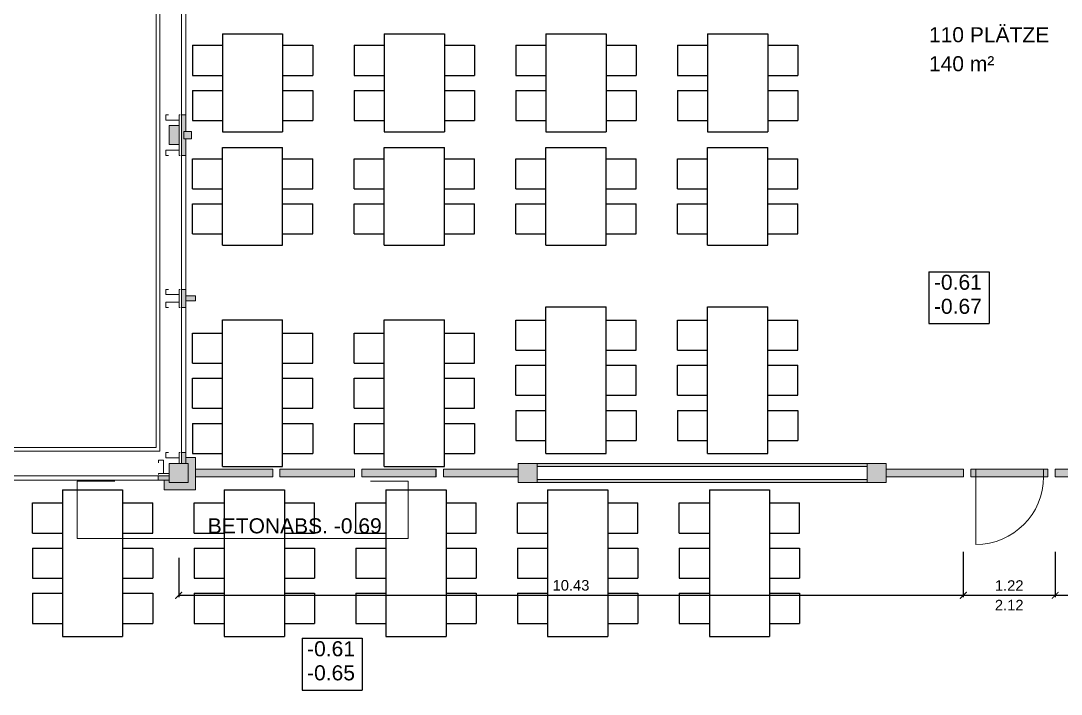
# Model space of a CAD drawing. Header units: metres. Extents: x 5.3 to 99.3, y 16.8 to 86.8.
# Drawn here: x 26.72 to 40.55, y 58.64 to 67.59 of the extents above; entities that cross this region are included whole.
import ezdxf

# ---------------------------------------------------------------- set-up
doc = ezdxf.new("R2010")
doc.units = ezdxf.units.M
for name, color, linetype in [('BEMASSUNG', 7, 'Continuous'), ('GRUNDRISS', 1, 'Continuous'), ('MÖBEL', 7, 'Continuous'), ('SCHRAFFUR', 7, 'Continuous'), ('TEXT', 7, 'Continuous')]:
    doc.layers.add(name, color=color, linetype=linetype)
doc.layers.get('0').off()
doc.styles.add('0.20', font='arial.ttf', dxfattribs={"height": 0.2})
doc.styles.get("Standard").update_dxf_attribs({"font": 'arial.ttf'})
doc.dimstyles.new('m', dxfattribs={"dimscale": 0.1, "dimtxt": 1.4, "dimasz": 0.9, "dimexe": 0.2275, "dimexo": 10, "dimgap": 0.6, "dimtad": 1, "dimzin": 4, "dimdsep": 46, "dimlunit": 6, "dimtxsty": 'Standard', "dimblk": 'ARCHTICK', "dimcen": 0.09, "dimadec": 0, "dimazin": 0, "dimtfac": 1, "dimtofl": 0, "dimtmove": 0, "dimatfit": 2, "dimfxl": 10, "dimfxlon": 1, "dimtolj": 1, "dimtzin": 0, "dimarcsym": 0})
doc.dimstyles.new('Türen_m', dxfattribs={"dimscale": 0.1, "dimtxt": 1.4, "dimasz": 0.9, "dimexe": 0.2275, "dimexo": 10, "dimgap": 0.6, "dimtad": 1, "dimzin": 12, "dimdsep": 46, "dimlunit": 6, "dimtxsty": 'Standard', "dimblk": 'ARCHTICK', "dimcen": 0.09, "dimazin": 1, "dimtfac": 1, "dimtofl": 0, "dimtmove": 0, "dimatfit": 2, "dimfxl": 1, "dimtolj": 1, "dimtzin": 0, "dimarcsym": 0})

# ---------------------------------------------------------------- blocks, each defined once
blk = doc.blocks.new('_ArchTick')
at = {"color": 0, "linetype": 'ByBlock', "const_width": 0.15}
blk.add_lwpolyline([(-0.5, -0.5), (0.5, 0.5)], dxfattribs=at)
blk = doc.blocks.new('*D3')
at = {"layer": 'BEMASSUNG', "color": 0, "lineweight": -2, "transparency": 16777216}
for p, q in [((14.896, 74.303), (14.896, 75.326)), ((14.896, 75.303), (83.456, 75.303)), ((83.456, 74.303), (83.456, 75.326))]:
    blk.add_line(p, q, dxfattribs=at)
at = {"layer": 'Defpoints', "color": 0, "lineweight": 18, "transparency": 16777216}
for p in [(83.456, 75.303), (14.896, 61.71), (83.456, 61.71)]:
    blk.add_point(p, dxfattribs=at)
at = {"layer": 'BEMASSUNG', "color": 0, "lineweight": -2, "transparency": 16777216, "xscale": 0.09000000000000001, "yscale": 0.09000000000000001, "zscale": 0.09000000000000001, "rotation": 180}
blk.add_blockref('_ArchTick', (14.896, 75.303), dxfattribs=at)
at = {"layer": 'BEMASSUNG', "color": 0, "lineweight": -2, "transparency": 16777216, "xscale": 0.09000000000000001, "yscale": 0.09000000000000001, "zscale": 0.09000000000000001}
blk.add_blockref('_ArchTick', (83.456, 75.303), dxfattribs=at)
at = {"layer": 'BEMASSUNG', "color": 0, "lineweight": 18, "transparency": 16777216, "insert": (49.176, 75.434), "char_height": 0.14, "attachment_point": 5}
blk.add_mtext('\\A1;68.56', dxfattribs=at)
blk = doc.blocks.new('*D8')
at = {"layer": 'BEMASSUNG', "color": 0, "lineweight": -2, "transparency": 16777216}
for p, q in [((26.496, 72.703), (26.496, 73.726)), ((28.816, 72.703), (28.816, 73.726)), ((26.496, 73.703), (28.816, 73.703))]:
    blk.add_line(p, q, dxfattribs=at)
at = {"layer": 'Defpoints', "color": 0, "lineweight": 18, "transparency": 16777216}
for p in [(28.816, 73.703), (26.496, 61.486), (28.816, 61.456)]:
    blk.add_point(p, dxfattribs=at)
at = {"layer": 'BEMASSUNG', "color": 0, "lineweight": -2, "transparency": 16777216, "xscale": 0.09000000000000001, "yscale": 0.09000000000000001, "zscale": 0.09000000000000001, "rotation": 180}
blk.add_blockref('_ArchTick', (26.496, 73.703), dxfattribs=at)
at = {"layer": 'BEMASSUNG', "color": 0, "lineweight": -2, "transparency": 16777216, "xscale": 0.09000000000000001, "yscale": 0.09000000000000001, "zscale": 0.09000000000000001}
blk.add_blockref('_ArchTick', (28.816, 73.703), dxfattribs=at)
at = {"layer": 'BEMASSUNG', "color": 0, "lineweight": 18, "transparency": 16777216, "insert": (27.656, 73.834), "char_height": 0.14, "attachment_point": 5}
blk.add_mtext('\\A1;2.32', dxfattribs=at)
blk = doc.blocks.new('*D9')
at = {"layer": 'BEMASSUNG', "color": 0, "lineweight": -2, "transparency": 16777216}
for p, q in [((28.816, 72.703), (28.816, 73.726)), ((31.136, 72.703), (31.136, 73.726)), ((28.816, 73.703), (31.136, 73.703))]:
    blk.add_line(p, q, dxfattribs=at)
at = {"layer": 'Defpoints', "color": 0, "lineweight": 18, "transparency": 16777216}
for p in [(31.136, 73.703), (31.136, 70.467), (28.816, 61.456)]:
    blk.add_point(p, dxfattribs=at)
at = {"layer": 'BEMASSUNG', "color": 0, "lineweight": -2, "transparency": 16777216, "xscale": 0.09000000000000001, "yscale": 0.09000000000000001, "zscale": 0.09000000000000001, "rotation": 180}
blk.add_blockref('_ArchTick', (28.816, 73.703), dxfattribs=at)
at = {"layer": 'BEMASSUNG', "color": 0, "lineweight": -2, "transparency": 16777216, "xscale": 0.09000000000000001, "yscale": 0.09000000000000001, "zscale": 0.09000000000000001}
blk.add_blockref('_ArchTick', (31.136, 73.703), dxfattribs=at)
at = {"layer": 'BEMASSUNG', "color": 0, "lineweight": 18, "transparency": 16777216, "insert": (29.976, 73.834), "char_height": 0.14, "attachment_point": 5}
blk.add_mtext('\\A1;2.32', dxfattribs=at)
blk = doc.blocks.new('*D46')
at = {"layer": 'BEMASSUNG', "color": 0, "lineweight": -2, "transparency": 16777216}
for p, q in [((11.956, 63.903), (10.933, 63.903)), ((10.956, 61.583), (10.956, 63.903)), ((11.956, 61.583), (10.933, 61.583))]:
    blk.add_line(p, q, dxfattribs=at)
at = {"layer": 'Defpoints', "color": 0, "lineweight": 18, "transparency": 16777216}
for p in [(10.956, 63.903), (28.912, 63.903), (19.409, 61.583)]:
    blk.add_point(p, dxfattribs=at)
at = {"layer": 'BEMASSUNG', "color": 0, "lineweight": -2, "transparency": 16777216, "xscale": 0.09000000000000001, "yscale": 0.09000000000000001, "zscale": 0.09000000000000001}
for p, rotation in [((10.956, 63.903), 90), ((10.956, 61.583), 270)]:
    blk.add_blockref('_ArchTick', p, dxfattribs=dict(at, rotation=rotation))
at = {"layer": 'BEMASSUNG', "color": 0, "lineweight": 18, "transparency": 16777216, "insert": (10.825, 62.743), "char_height": 0.14, "attachment_point": 5, "rotation": 90}
blk.add_mtext('\\A1;2.32', dxfattribs=at)
blk = doc.blocks.new('*D47')
at = {"layer": 'BEMASSUNG', "color": 0, "lineweight": -2, "transparency": 16777216}
for p, q in [((11.956, 66.073), (10.933, 66.073)), ((10.956, 63.903), (10.956, 66.073)), ((11.956, 63.903), (10.933, 63.903))]:
    blk.add_line(p, q, dxfattribs=at)
at = {"layer": 'Defpoints', "color": 0, "lineweight": 18, "transparency": 16777216}
for p in [(10.956, 66.073), (28.886, 66.073), (28.912, 63.903)]:
    blk.add_point(p, dxfattribs=at)
at = {"layer": 'BEMASSUNG', "color": 0, "lineweight": -2, "transparency": 16777216, "xscale": 0.09000000000000001, "yscale": 0.09000000000000001, "zscale": 0.09000000000000001}
for p, rotation in [((10.956, 66.073), 90), ((10.956, 63.903), 270)]:
    blk.add_blockref('_ArchTick', p, dxfattribs=dict(at, rotation=rotation))
at = {"layer": 'BEMASSUNG', "color": 0, "lineweight": 18, "transparency": 16777216, "insert": (10.826, 64.988), "char_height": 0.14, "attachment_point": 5, "rotation": 90}
blk.add_mtext('\\A1;2.17', dxfattribs=at)
blk = doc.blocks.new('*D48')
at = {"layer": 'BEMASSUNG', "color": 0, "lineweight": -2, "transparency": 16777216}
for p, q in [((11.956, 68.393), (10.933, 68.393)), ((10.956, 66.073), (10.956, 68.393)), ((11.956, 66.073), (10.933, 66.073))]:
    blk.add_line(p, q, dxfattribs=at)
at = {"layer": 'Defpoints', "color": 0, "lineweight": 18, "transparency": 16777216}
for p in [(10.956, 68.393), (28.912, 68.393), (28.886, 66.073)]:
    blk.add_point(p, dxfattribs=at)
at = {"layer": 'BEMASSUNG', "color": 0, "lineweight": -2, "transparency": 16777216, "xscale": 0.09000000000000001, "yscale": 0.09000000000000001, "zscale": 0.09000000000000001}
for p, rotation in [((10.956, 68.393), 90), ((10.956, 66.073), 270)]:
    blk.add_blockref('_ArchTick', p, dxfattribs=dict(at, rotation=rotation))
at = {"layer": 'BEMASSUNG', "color": 0, "lineweight": 18, "transparency": 16777216, "insert": (10.825, 67.233), "char_height": 0.14, "attachment_point": 5, "rotation": 90}
blk.add_mtext('\\A1;2.32', dxfattribs=at)
blk = doc.blocks.new('*D72')
at = {"layer": 'BEMASSUNG', "color": 0, "lineweight": -2, "transparency": 16777216}
for p, q in [((14.896, 28.133), (14.896, 27.11)), ((83.456, 28.133), (83.456, 27.11)), ((14.896, 27.133), (83.456, 27.133))]:
    blk.add_line(p, q, dxfattribs=at)
at = {"layer": 'Defpoints', "color": 0, "lineweight": 18, "transparency": 16777216}
for p in [(83.456, 61.456), (14.896, 36.386), (83.456, 27.133)]:
    blk.add_point(p, dxfattribs=at)
at = {"layer": 'BEMASSUNG', "color": 0, "lineweight": -2, "transparency": 16777216, "xscale": 0.09000000000000001, "yscale": 0.09000000000000001, "zscale": 0.09000000000000001, "rotation": 180}
blk.add_blockref('_ArchTick', (14.896, 27.133), dxfattribs=at)
at = {"layer": 'BEMASSUNG', "color": 0, "lineweight": -2, "transparency": 16777216, "xscale": 0.09000000000000001, "yscale": 0.09000000000000001, "zscale": 0.09000000000000001}
blk.add_blockref('_ArchTick', (83.456, 27.133), dxfattribs=at)
at = {"layer": 'BEMASSUNG', "color": 0, "lineweight": 18, "transparency": 16777216, "insert": (49.176, 27.264), "char_height": 0.14, "attachment_point": 5}
blk.add_mtext('\\A1;68.56', dxfattribs=at)
blk = doc.blocks.new('*D118')
at = {"layer": 'BEMASSUNG', "color": 0, "lineweight": -2, "transparency": 16777216}
for p, q in [((28.816, 60.456), (28.816, 59.934)), ((39.248, 60.533), (39.248, 59.934)), ((28.816, 59.957), (39.248, 59.957))]:
    blk.add_line(p, q, dxfattribs=at)
at = {"layer": 'Defpoints', "color": 0, "lineweight": 18, "transparency": 16777216}
for p in [(28.816, 61.456), (39.248, 61.533), (39.248, 59.957)]:
    blk.add_point(p, dxfattribs=at)
at = {"layer": 'BEMASSUNG', "color": 0, "lineweight": -2, "transparency": 16777216, "xscale": 0.09000000000000001, "yscale": 0.09000000000000001, "zscale": 0.09000000000000001, "rotation": 180}
blk.add_blockref('_ArchTick', (28.816, 59.957), dxfattribs=at)
at = {"layer": 'BEMASSUNG', "color": 0, "lineweight": -2, "transparency": 16777216, "xscale": 0.09000000000000001, "yscale": 0.09000000000000001, "zscale": 0.09000000000000001}
blk.add_blockref('_ArchTick', (39.248, 59.957), dxfattribs=at)
at = {"layer": 'BEMASSUNG', "color": 0, "lineweight": 18, "transparency": 16777216, "insert": (34.032, 60.089), "char_height": 0.14, "attachment_point": 5}
blk.add_mtext('\\A1;10.43', dxfattribs=at)
blk = doc.blocks.new('*D119')
at = {"layer": 'BEMASSUNG', "color": 0, "lineweight": -2, "transparency": 16777216}
for p, q in [((39.248, 60.533), (39.248, 59.934)), ((40.468, 60.533), (40.468, 59.934)), ((39.248, 59.957), (40.468, 59.957))]:
    blk.add_line(p, q, dxfattribs=at)
at = {"layer": 'Defpoints', "color": 0, "lineweight": 18, "transparency": 16777216}
for p in [(39.248, 61.533), (40.468, 61.533), (40.468, 59.957)]:
    blk.add_point(p, dxfattribs=at)
at = {"layer": 'BEMASSUNG', "color": 0, "lineweight": -2, "transparency": 16777216, "xscale": 0.09000000000000001, "yscale": 0.09000000000000001, "zscale": 0.09000000000000001, "rotation": 180}
blk.add_blockref('_ArchTick', (39.248, 59.957), dxfattribs=at)
at = {"layer": 'BEMASSUNG', "color": 0, "lineweight": -2, "transparency": 16777216, "xscale": 0.09000000000000001, "yscale": 0.09000000000000001, "zscale": 0.09000000000000001}
blk.add_blockref('_ArchTick', (40.468, 59.957), dxfattribs=at)
at = {"layer": 'BEMASSUNG', "color": 0, "lineweight": 18, "transparency": 16777216, "char_height": 0.14, "attachment_point": 5}
for s, insert in [('\\A1;1.22', (39.858, 60.087)), ('\\A1;2.12', (39.858, 59.827))]:
    blk.add_mtext(s, dxfattribs=dict(at, insert=insert))
blk = doc.blocks.new('*D120')
at = {"layer": 'BEMASSUNG', "color": 0, "lineweight": -2, "transparency": 16777216}
for p, q in [((40.468, 60.533), (40.468, 59.934)), ((42.736, 60.583), (42.736, 59.934)), ((40.468, 59.957), (42.736, 59.957))]:
    blk.add_line(p, q, dxfattribs=at)
at = {"layer": 'Defpoints', "color": 0, "lineweight": 18, "transparency": 16777216}
for p in [(42.736, 61.583), (40.468, 61.533), (42.736, 59.957)]:
    blk.add_point(p, dxfattribs=at)
at = {"layer": 'BEMASSUNG', "color": 0, "lineweight": -2, "transparency": 16777216, "xscale": 0.09000000000000001, "yscale": 0.09000000000000001, "zscale": 0.09000000000000001, "rotation": 180}
blk.add_blockref('_ArchTick', (40.468, 59.957), dxfattribs=at)
at = {"layer": 'BEMASSUNG', "color": 0, "lineweight": -2, "transparency": 16777216, "xscale": 0.09000000000000001, "yscale": 0.09000000000000001, "zscale": 0.09000000000000001}
blk.add_blockref('_ArchTick', (42.736, 59.957), dxfattribs=at)
at = {"layer": 'BEMASSUNG', "color": 0, "lineweight": 18, "transparency": 16777216, "insert": (41.602, 60.087), "char_height": 0.14, "attachment_point": 5}
blk.add_mtext('\\A1;2.27', dxfattribs=at)

msp = doc.modelspace()

# ---------------------------------------------------------------- hatches: boundary and pattern name
at = {"layer": 'SCHRAFFUR', "lineweight": 18, "transparency": 33554687}
h = msp.add_hatch(color=256, dxfattribs=at)
h.dxf.hatch_style = 1
h.paths.add_polyline_path([(38.32507, 70.46687), (38.14607, 70.46687), (38.14607, 70.39287), (38.04607, 70.39287), (38.04607, 70.46687), (37.86707, 70.46687), (37.86707, 70.33887), (38.32507, 70.33887)])
h.paths.add_polyline_path([(37.89738, 70.40413, -1), (37.99738, 70.40413, -1)], flags=16)
h.paths.add_polyline_path([(35.89607, 70.52687), (35.65607, 70.52687), (35.65607, 70.46687), (35.89607, 70.46687)])
h.paths.add_polyline_path([(35.80957, 70.46687), (35.74257, 70.46687), (35.74257, 70.33987), (35.80957, 70.33987)])
h.paths.add_polyline_path([(33.72607, 70.52687), (33.18607, 70.52687), (33.18607, 70.46687), (33.40607, 70.46687), (33.40607, 70.49287), (33.50607, 70.49287), (33.50607, 70.46687), (33.72607, 70.46687)])
h.paths.add_polyline_path([(33.50607, 70.49287), (33.40607, 70.49287), (33.40607, 70.46687), (33.40607, 70.39287), (33.50607, 70.39287)])
h.paths.add_polyline_path([(33.58307, 70.68985), (33.32907, 70.68985), (33.32907, 70.55785), (33.58307, 70.55785)])
h.paths.add_polyline_path([(31.25607, 70.52687), (31.01607, 70.52687), (31.01607, 70.46687), (31.25607, 70.46687)])
h.paths.add_polyline_path([(31.16957, 70.46687), (31.10257, 70.46687), (31.10257, 70.33987), (31.16957, 70.33987)])
h.paths.add_polyline_path([(28.94307, 70.68985), (28.68907, 70.68985), (28.68907, 70.43585), (28.8211, 70.43585), (28.8211, 70.55785), (28.94307, 70.55785)])
h.paths.add_polyline_path([(29.08607, 70.52687), (28.85207, 70.52687), (28.85207, 70.29287), (28.91207, 70.29287), (28.91207, 70.39287), (28.88607, 70.39287), (28.88607, 70.49287), (28.98607, 70.49287), (28.98607, 70.46687), (29.08607, 70.46687)])
h.paths.add_polyline_path([(28.98607, 70.49287), (28.88607, 70.49287), (28.88607, 70.39287), (28.91207, 70.39287), (28.98607, 70.39287)], flags=17)
h.paths.add_polyline_path([(28.91207, 68.51284), (28.85207, 68.51284), (28.85207, 68.27284), (28.91207, 68.27284)])
h.paths.add_polyline_path([(29.03907, 68.42634), (28.91207, 68.42634), (28.91207, 68.35934), (29.03907, 68.35934)])
h.paths.add_polyline_path([(28.82107, 66.19987), (28.68907, 66.19987), (28.68907, 65.94587), (28.82107, 65.94587)])
h.paths.add_polyline_path([(28.98604, 66.12287), (28.88604, 66.12287), (28.88604, 66.02287), (28.98604, 66.02287)])
h.paths.add_polyline_path([(28.91207, 66.34287), (28.85207, 66.34287), (28.85207, 65.80287), (28.91207, 65.80287), (28.91207, 66.02287), (28.88604, 66.02287), (28.88604, 66.12287), (28.91207, 66.12287)])
h.paths.add_polyline_path([(28.91207, 64.02291), (28.85207, 64.02291), (28.85207, 63.78291), (28.91207, 63.78291)])
h.paths.add_polyline_path([(29.03907, 63.93641), (28.91207, 63.93641), (28.91207, 63.86941), (29.03907, 63.86941)])
h.paths.add_polyline_path([(24.30307, 61.70987), (24.04907, 61.70987), (24.04907, 61.45587), (24.30307, 61.45587)])
h.paths.add_polyline_path([(24.37007, 61.48587), (24.30307, 61.48587), (24.30307, 61.45587), (24.04907, 61.45587), (24.04907, 61.48587), (23.98207, 61.48587), (23.98207, 61.35887), (24.37007, 61.35887)])
h.paths.add_polyline_path([(21.97607, 61.54587), (21.73607, 61.54587), (21.73607, 61.48587), (21.97607, 61.48587)])
h.paths.add_polyline_path([(21.88957, 61.48587), (21.82257, 61.48587), (21.82257, 61.35887), (21.88957, 61.35887)])
h.paths.add_polyline_path([(19.84007, 61.54587), (19.66307, 61.54587), (19.66307, 61.48587), (19.84007, 61.48587)])
h.paths.add_polyline_path([(19.76007, 61.48587), (19.66307, 61.48587), (19.66307, 61.45587), (19.63307, 61.45587), (19.63307, 61.35887), (19.76007, 61.35887)])
h.paths.add_polyline_path([(19.63307, 61.45587), (19.57307, 61.45587), (19.57307, 61.27887), (19.63307, 61.27887)])
h.paths.add_polyline_path([(19.66307, 61.54587), (19.66307, 61.70987), (19.40907, 61.70987), (19.40907, 61.45587), (19.66307, 61.45587), (19.66307, 61.48587)])
h.paths.add_polyline_path([(19.66307, 57.06987), (19.40907, 57.06987), (19.40907, 56.81587), (19.66307, 56.81587)])
h.paths.add_polyline_path([(17.32957, 56.90587), (17.10257, 56.90587), (17.10257, 56.84587), (17.32957, 56.84587)])
h.paths.add_polyline_path([(17.24957, 56.84587), (17.18257, 56.84587), (17.18257, 56.75087), (17.24957, 56.75087)])
h.paths.add_polyline_path([(15.21607, 56.90587), (15.02307, 56.90587), (15.02307, 56.84587), (15.21607, 56.84587)])
h.paths.add_polyline_path([(14.99307, 56.81587), (14.93307, 56.81587), (14.93307, 56.63887), (14.99307, 56.63887)])
h.paths.add_polyline_path([(15.12007, 56.84587), (15.02307, 56.84587), (15.02307, 56.81587), (15.00607, 56.81587), (15.00607, 56.71887), (15.12007, 56.71887)])
h.paths.add_polyline_path([(15.02307, 57.06987), (14.76907, 57.06987), (14.76907, 56.81587), (15.02307, 56.81587), (15.02307, 56.84587), (15.02307, 56.90587)])
h.paths.add_polyline_path([(15.00607, 56.81587), (14.99307, 56.81587), (14.99307, 56.71887), (15.00607, 56.71887)])
h = msp.add_hatch(color=256, dxfattribs=at)
h.dxf.hatch_style = 1
h.paths.add_polyline_path([(42.86307, 66.19987), (42.60907, 66.19987), (42.60907, 65.94587), (42.86307, 65.94587)])
h.paths.add_polyline_path([(43.01107, 66.19987), (42.86307, 66.19987), (42.86307, 65.94587), (43.01107, 65.94587)])
h.paths.add_polyline_path([(44.09907, 66.19987), (43.01107, 66.19987), (43.01107, 66.14987), (44.04907, 66.14987), (44.04907, 66.01287), (43.01107, 66.01287), (43.01107, 65.96287), (44.09907, 65.96287)])
h.paths.add_polyline_path([(43.09607, 65.94587), (42.87607, 65.94587), (42.87607, 61.70987), (43.01107, 61.70987), (43.01107, 61.47287), (44.10907, 61.47287), (44.10907, 61.69287), (43.09607, 61.69287)])
h.paths.add_polyline_path([(42.64907, 65.94587), (42.60907, 65.94587), (42.60907, 61.70987), (42.64907, 61.70987)])
h.paths.add_polyline_path([(43.01107, 61.70987), (42.86307, 61.70987), (42.86307, 61.45587), (43.01107, 61.45587)])
h.paths.add_polyline_path([(42.86307, 61.70987), (42.60907, 61.70987), (42.60907, 61.45587), (42.86307, 61.45587)])
h.paths.add_polyline_path([(42.83607, 61.58287, -1), (42.63607, 61.58287, -1)], flags=16)
h.paths.add_polyline_path([(42.60907, 61.63287), (41.59071, 61.63287), (41.59071, 61.53287), (42.60907, 61.53287)])
h.paths.add_polyline_path([(41.49352, 61.63287), (40.46816, 61.63287), (40.46816, 61.53287), (41.49352, 61.53287)])
h.paths.add_polyline_path([(40.37097, 61.63287), (40.31562, 61.63287), (40.31562, 61.53287), (40.37097, 61.53287)])
h.paths.add_polyline_path([(40.31562, 61.63287), (39.41562, 61.63287), (39.41562, 61.53287), (40.31562, 61.53287)])
h.paths.add_polyline_path([(39.41562, 61.63287), (39.34562, 61.63287), (39.34562, 61.53287), (39.41562, 61.53287)])
h.paths.add_polyline_path([(39.24843, 61.63287), (38.22307, 61.63287), (38.22307, 61.53287), (39.24843, 61.53287)])
h.paths.add_polyline_path([(38.22307, 61.70987), (37.96907, 61.70987), (37.96907, 61.45587), (38.22307, 61.45587)])
h.paths.add_polyline_path([(37.96907, 61.70987), (33.58307, 61.70987), (33.58307, 61.66987), (37.96907, 61.66987)])
h.paths.add_polyline_path([(37.96907, 61.49587), (33.58307, 61.49587), (33.58307, 61.45587), (37.96907, 61.45587)])
h.paths.add_polyline_path([(33.58307, 61.70987), (33.32907, 61.70987), (33.32907, 61.45587), (33.58307, 61.45587), (33.58307, 61.49587)])
h.paths.add_polyline_path([(33.32907, 61.63287), (32.3384, 61.63287), (32.3384, 61.53287), (33.32907, 61.53287)])
h.paths.add_polyline_path([(32.24128, 61.63287), (31.25061, 61.63287), (31.25061, 61.53287), (32.24128, 61.53287)])
h.paths.add_polyline_path([(31.15349, 61.63287), (30.16282, 61.63287), (30.16282, 61.53287), (31.15349, 61.53287)])
h.paths.add_polyline_path([(30.0657, 61.63287), (29.04007, 61.63287), (29.04007, 61.53287), (30.0657, 61.53287)])
h.paths.add_polyline_path([(29.04007, 61.78987), (28.91207, 61.78987), (28.91207, 61.70987), (28.94307, 61.70987), (28.94307, 61.45587), (28.68907, 61.45587), (28.68907, 61.48587), (28.62207, 61.48587), (28.62207, 61.35887), (29.04007, 61.35887)])
h.paths.add_polyline_path([(28.91207, 61.78987), (28.91207, 61.85287), (28.85207, 61.85287), (28.85207, 61.70987), (28.91207, 61.70987)])
h.paths.add_polyline_path([(28.94307, 61.70987), (28.91207, 61.70987), (28.85207, 61.70987), (28.68907, 61.70987), (28.68907, 61.45587), (28.94307, 61.45587)], flags=17)
h.paths.add_polyline_path([(28.68907, 61.54587), (28.54207, 61.54587), (28.54207, 61.48587), (28.68907, 61.48587)])
h.paths.add_polyline_path([(26.61607, 61.54587), (26.37607, 61.54587), (26.37607, 61.48587), (26.61607, 61.48587)])
h.paths.add_polyline_path([(26.52957, 61.48587), (26.46257, 61.48587), (26.46257, 61.35887), (26.52957, 61.35887)])
h.paths.add_polyline_path([(26.57107, 61.35887), (26.42107, 61.35887), (26.42107, 56.81587), (26.30107, 56.81587), (26.30107, 56.66587), (38.62607, 56.66587), (38.62607, 56.81587), (26.57107, 56.81587)])
h.paths.add_polyline_path([(28.94307, 57.06987), (28.68907, 57.06987), (28.68907, 56.81587), (28.94307, 56.81587)], flags=17)
h.paths.add_polyline_path([(33.58307, 57.06987), (33.32907, 57.06987), (33.32907, 56.81587), (33.58307, 56.81587)], flags=17)
h.paths.add_polyline_path([(38.22307, 57.06987), (37.96907, 57.06987), (37.96907, 56.81587), (38.22307, 56.81587)], flags=17)
h.paths.add_polyline_path([(38.77307, 56.81587), (38.62607, 56.81587), (38.62607, 56.66587), (38.77307, 56.66587)])
h.paths.add_polyline_path([(42.87407, 61.45587), (42.86307, 61.45587), (42.81407, 61.45587), (42.81407, 56.87287), (42.87407, 56.87287)])
h.paths.add_polyline_path([(42.87407, 56.87287), (42.81407, 56.87287), (42.81407, 56.77287), (42.87407, 56.77287)])
h.paths.add_polyline_path([(42.87407, 55.67287), (42.81407, 55.67287), (42.81407, 55.57287), (42.87407, 55.57287)])
h.paths.add_polyline_path([(43.10207, 54.37287), (42.87407, 54.37287), (42.87407, 54.47287), (42.81407, 54.47287), (42.81407, 54.32287), (43.10207, 54.32287)])
h.paths.add_polyline_path([(43.15207, 54.37287), (43.10207, 54.37287), (43.10207, 54.32287), (43.10207, 54.27287), (43.15207, 54.27287)])
h.paths.add_polyline_path([(44.06557, 54.37287), (43.15207, 54.37287), (43.15207, 54.32287), (44.06557, 54.32287)])
h.paths.add_polyline_path([(44.14557, 54.37287), (44.06557, 54.37287), (44.06557, 54.32287), (44.14557, 54.32287)])
h.paths.add_polyline_path([(45.05907, 54.37287), (44.14557, 54.37287), (44.14557, 54.32287), (45.05907, 54.32287)])
h.paths.add_polyline_path([(45.25607, 54.37287), (45.05907, 54.37287), (45.05907, 54.32287), (45.20607, 54.32287), (45.20607, 54.27287), (45.25607, 54.27287)])
h.paths.add_polyline_path([(44.97907, 54.17287), (43.37907, 54.17287), (43.37907, 53.92287), (43.40407, 53.92287), (43.42907, 53.92287), (43.42907, 54.12287), (44.92907, 54.12287), (44.92907, 53.92287), (44.97907, 53.92287)])
h.paths.add_polyline_path([(44.97907, 52.92287), (44.92907, 52.92287), (44.92907, 52.72287), (43.42907, 52.72287), (43.42907, 52.92287), (43.37907, 52.92287), (43.37907, 52.67287), (44.97907, 52.67287)])
h.paths.add_polyline_path([(44.14557, 52.52287), (44.06557, 52.52287), (44.06557, 52.46287), (44.14557, 52.46287)])
h.paths.add_polyline_path([(44.06557, 52.52287), (43.15207, 52.52287), (43.15207, 52.46287), (44.06557, 52.46287)])
h.paths.add_polyline_path([(43.15207, 52.52287), (43.15207, 52.57287), (43.10207, 52.57287), (43.10207, 52.46287), (43.15207, 52.46287)])
h.paths.add_polyline_path([(45.25607, 52.57287), (45.20607, 52.57287), (45.20607, 52.52287), (45.05907, 52.52287), (45.05907, 52.46287), (45.25607, 52.46287)])
h.paths.add_polyline_path([(45.05907, 52.52287), (44.14557, 52.52287), (44.14557, 52.46287), (45.05907, 52.46287)])
h.paths.add_polyline_path([(46.29607, 52.52287), (46.21607, 52.52287), (46.21607, 52.46287), (46.29607, 52.46287)])
h.paths.add_polyline_path([(47.35607, 52.52287), (47.25607, 52.52287), (47.25607, 52.46287), (47.35607, 52.46287)])
h.paths.add_polyline_path([(49.83307, 52.42987), (49.57907, 52.42987), (49.57907, 52.17587), (49.83307, 52.17587)])
h.paths.add_polyline_path([(49.80607, 52.30287, -1), (49.60607, 52.30287, -1)], flags=16)
h.paths.add_polyline_path([(58.81307, 52.42987), (58.55907, 52.42987), (58.55907, 52.17587), (58.81307, 52.17587)])
h.paths.add_polyline_path([(58.78607, 52.30287, -1), (58.58607, 52.30287, -1)], flags=16)
h.paths.add_polyline_path([(67.79307, 52.42987), (67.53907, 52.42987), (67.53907, 52.41287), (67.53907, 52.17587), (67.79307, 52.17587)])
h.paths.add_polyline_path([(74.34907, 52.41287), (68.87307, 52.41287), (68.87307, 52.19287), (74.34907, 52.19287)])
h.paths.add_polyline_path([(69.20607, 52.19287), (69.12607, 52.19287), (69.12607, 51.39287), (69.20607, 51.39287)])
h.paths.add_polyline_path([(69.20607, 50.34287), (69.12607, 50.34287), (69.12607, 47.76287), (69.20607, 47.76287)])
h.paths.add_polyline_path([(65.38607, 50.44287), (65.30607, 50.44287), (65.30607, 48.94287), (65.38607, 48.94287)])

# ---------------------------------------------------------------- linework, layer by layer
at = {"layer": 'GRUNDRISS', "lineweight": 18, "transparency": 33554687}
for p, q in [((28.51607, 70.86287), (28.51607, 61.92287)), ((28.56607, 61.87287), (28.56607, 70.81287)), ((28.85207, 61.70987), (28.85207, 70.52687)), ((28.91207, 70.39287), (28.91207, 66.12287)), ((28.68207, 66.34287), (28.64707, 66.34287)), ((28.64707, 66.34287), (28.64707, 66.27287)), ((28.64707, 66.27287), (28.82107, 66.27287)), ((28.83707, 66.34287), (28.82107, 66.34287)), ((28.82107, 66.34287), (28.82107, 65.80287)), ((28.85304, 66.34287), (28.91204, 66.34287)), ((28.68907, 65.94587), (28.68907, 66.19987)), ((28.68907, 66.19987), (28.82107, 66.19987)), ((28.88604, 66.02287), (28.88604, 66.12287)), ((28.88604, 66.12287), (28.98604, 66.12287)), ((28.98604, 66.12287), (28.98604, 66.02287)), ((28.98604, 66.02287), (28.88604, 66.02287)), ((28.91207, 66.02287), (28.91207, 61.70987)), ((28.64707, 65.80287), (28.64707, 65.87287)), ((28.64707, 65.87287), (28.82107, 65.87287)), ((28.82107, 65.94587), (28.68907, 65.94587)), ((28.68207, 65.80287), (28.64707, 65.80287)), ((28.82107, 65.80287), (28.83707, 65.80287)), ((28.91204, 65.80287), (28.85204, 65.80287)), ((28.6471, 63.95291), (28.6471, 64.02291)), ((28.6471, 64.02291), (28.6821, 64.02291)), ((28.8211, 63.95291), (28.6471, 63.95291)), ((28.8371, 64.02291), (28.8211, 64.02291)), ((28.8211, 64.02291), (28.8211, 63.95291)), ((28.8211, 63.95291), (28.8211, 63.85291)), ((28.85207, 63.78291), (28.85207, 64.02291)), ((28.85207, 64.02291), (28.91207, 64.02291)), ((28.91207, 64.02291), (28.91207, 63.93641)), ((28.91207, 63.93641), (29.03907, 63.93641)), ((28.91207, 63.86941), (28.91207, 63.93641)), ((28.91207, 63.86941), (28.91207, 63.93641)), ((29.03907, 63.93641), (29.03907, 63.86941)), ((28.6471, 63.78291), (28.6471, 63.85291)), ((28.6471, 63.85291), (28.8211, 63.85291)), ((28.6821, 63.78291), (28.6471, 63.78291)), ((28.8211, 63.85291), (28.8211, 63.78291)), ((28.8211, 63.78291), (28.8371, 63.78291)), ((28.91207, 63.78291), (28.85207, 63.78291)), ((29.03907, 63.86941), (28.91207, 63.86941)), ((28.91207, 63.86941), (28.91207, 63.78291)), ((19.19607, 61.92287), (28.51607, 61.92287)), ((19.24607, 61.87287), (28.56607, 61.87287)), ((28.6471, 61.78287), (28.6471, 61.85287)), ((28.6471, 61.85287), (28.6821, 61.85287)), ((28.8371, 61.85287), (28.8211, 61.85287)), ((28.8211, 61.85287), (28.8211, 61.70987)), ((28.91207, 61.85287), (28.85207, 61.85287)), ((28.61608, 61.75185), (28.54608, 61.75185)), ((28.54608, 61.75185), (28.54608, 61.71685)), ((28.61608, 61.57785), (28.61608, 61.75185)), ((28.8211, 61.78287), (28.6471, 61.78287)), ((28.68907, 61.70987), (28.94307, 61.70987)), ((28.68907, 61.45587), (28.68907, 61.70987)), ((29.04007, 61.78987), (28.91207, 61.78987)), ((28.94307, 61.70987), (28.94307, 61.45587)), ((29.04007, 61.35887), (29.04007, 61.78987)), ((33.32907, 61.70987), (33.32907, 61.45587)), ((38.22307, 61.70987), (33.32907, 61.70987)), ((33.58307, 61.70987), (33.58307, 61.45587)), ((37.96907, 61.70987), (37.96907, 61.45587)), ((38.22307, 61.45587), (38.22307, 61.70987)), ((28.54608, 61.56185), (28.54608, 61.57785)), ((28.54608, 61.57785), (28.68907, 61.57785)), ((29.04007, 61.63287), (30.0657, 61.63287)), ((30.0657, 61.63287), (30.0657, 61.53287)), ((30.16282, 61.63287), (31.15349, 61.63287)), ((30.16282, 61.53287), (30.16282, 61.63287)), ((31.15349, 61.63287), (31.15349, 61.53287)), ((31.25061, 61.63287), (31.25061, 61.53287)), ((32.24128, 61.63287), (31.25061, 61.63287)), ((32.24128, 61.53287), (32.24128, 61.63287)), ((33.32907, 61.63287), (32.3384, 61.63287)), ((32.3384, 61.63287), (32.3384, 61.53287)), ((37.96907, 61.66987), (33.58307, 61.66987)), ((38.22307, 61.63287), (39.24843, 61.63287)), ((39.24843, 61.63287), (39.24843, 61.53287)), ((39.34562, 61.63287), (40.37097, 61.63287)), ((39.34562, 61.53287), (39.34562, 61.63287)), ((39.41562, 61.63287), (39.41562, 60.63287)), ((40.31562, 61.63287), (40.31562, 61.53287)), ((40.37097, 61.63287), (40.37097, 61.53287)), ((40.46816, 61.63287), (40.46816, 61.53287)), ((41.49352, 61.63287), (40.46816, 61.63287)), ((28.68907, 61.54587), (24.30307, 61.54587)), ((24.30307, 61.48587), (28.68907, 61.48587)), ((27.96607, 61.47287), (27.46607, 61.47287)), ((27.46607, 61.47287), (27.46607, 60.71287)), ((28.54207, 61.48587), (28.54207, 61.54587)), ((28.62207, 61.48587), (28.62207, 61.35887)), ((28.94307, 61.45587), (28.68907, 61.45587)), ((30.0657, 61.53287), (29.04007, 61.53287)), ((31.15349, 61.53287), (30.16282, 61.53287)), ((31.25061, 61.53287), (32.24128, 61.53287)), ((31.86607, 61.47287), (31.36607, 61.47287)), ((31.86607, 60.71287), (31.86607, 61.47287)), ((32.3384, 61.53287), (33.32907, 61.53287)), ((33.32907, 61.45587), (38.22307, 61.45587)), ((33.58307, 61.49587), (37.96907, 61.49587)), ((39.24843, 61.53287), (38.22307, 61.53287)), ((40.37097, 61.53287), (39.34562, 61.53287)), ((40.46816, 61.53287), (41.49352, 61.53287)), ((28.62207, 61.35887), (29.04007, 61.35887)), ((27.46607, 60.71287), (31.86607, 60.71287))]:
    msp.add_line(p, q, dxfattribs=at)
msp.add_arc((39.41562, 61.53287), 0.9, 270, 0, dxfattribs=at)
at = {"layer": 'MÖBEL', "linetype": 'Continuous'}
for p, q in [((29.39807, 67.41687), (30.19807, 67.41687)), ((29.39807, 67.41687), (29.39807, 66.11687)), ((30.19807, 67.41687), (30.19807, 66.11687)), ((31.54807, 67.41687), (32.34807, 67.41687)), ((31.54807, 67.41687), (31.54807, 66.11687)), ((32.34807, 67.41687), (32.34807, 66.11687)), ((33.69807, 67.41687), (34.49807, 67.41687)), ((33.69807, 67.41687), (33.69807, 66.11687)), ((34.49807, 67.41687), (34.49807, 66.11687)), ((35.84807, 67.41687), (36.64807, 67.41687)), ((35.84807, 67.41687), (35.84807, 66.11687)), ((36.64807, 67.41687), (36.64807, 66.11687)), ((28.99807, 67.26687), (28.99807, 66.86687)), ((28.99807, 67.26687), (29.39807, 67.26687)), ((30.19807, 67.26687), (30.59807, 67.26687)), ((30.59807, 67.26687), (30.59807, 66.86687)), ((31.14807, 67.26687), (31.14807, 66.86687)), ((31.14807, 67.26687), (31.54807, 67.26687)), ((32.34807, 67.26687), (32.74807, 67.26687)), ((32.74807, 67.26687), (32.74807, 66.86687)), ((33.29807, 67.26687), (33.29807, 66.86687)), ((33.29807, 67.26687), (33.69807, 67.26687)), ((34.49807, 67.26687), (34.89807, 67.26687)), ((34.89807, 67.26687), (34.89807, 66.86687)), ((35.44807, 67.26687), (35.44807, 66.86687)), ((35.44807, 67.26687), (35.84807, 67.26687)), ((36.64807, 67.26687), (37.04807, 67.26687)), ((37.04807, 67.26687), (37.04807, 66.86687)), ((28.99807, 66.86687), (29.39807, 66.86687)), ((30.19807, 66.86687), (30.59807, 66.86687)), ((31.14807, 66.86687), (31.54807, 66.86687)), ((32.34807, 66.86687), (32.74807, 66.86687)), ((33.29807, 66.86687), (33.69807, 66.86687)), ((34.49807, 66.86687), (34.89807, 66.86687)), ((35.44807, 66.86687), (35.84807, 66.86687)), ((36.64807, 66.86687), (37.04807, 66.86687)), ((28.99807, 66.66687), (28.99807, 66.26687)), ((28.99807, 66.66687), (29.39807, 66.66687)), ((30.19807, 66.66687), (30.59807, 66.66687)), ((30.59807, 66.66687), (30.59807, 66.26687)), ((31.14807, 66.66687), (31.14807, 66.26687)), ((31.14807, 66.66687), (31.54807, 66.66687)), ((32.34807, 66.66687), (32.74807, 66.66687)), ((32.74807, 66.66687), (32.74807, 66.26687)), ((33.29807, 66.66687), (33.29807, 66.26687)), ((33.29807, 66.66687), (33.69807, 66.66687)), ((34.49807, 66.66687), (34.89807, 66.66687)), ((34.89807, 66.66687), (34.89807, 66.26687)), ((35.44807, 66.66687), (35.44807, 66.26687)), ((35.44807, 66.66687), (35.84807, 66.66687)), ((36.64807, 66.66687), (37.04807, 66.66687)), ((37.04807, 66.66687), (37.04807, 66.26687)), ((28.99807, 66.26687), (29.39807, 66.26687)), ((30.19807, 66.26687), (30.59807, 66.26687)), ((31.14807, 66.26687), (31.54807, 66.26687)), ((32.34807, 66.26687), (32.74807, 66.26687)), ((33.29807, 66.26687), (33.69807, 66.26687)), ((34.49807, 66.26687), (34.89807, 66.26687)), ((35.44807, 66.26687), (35.84807, 66.26687)), ((36.64807, 66.26687), (37.04807, 66.26687)), ((29.39807, 66.11687), (30.19807, 66.11687)), ((31.54807, 66.11687), (32.34807, 66.11687)), ((33.69807, 66.11687), (34.49807, 66.11687)), ((35.84807, 66.11687), (36.64807, 66.11687)), ((29.39807, 64.60887), (29.39807, 65.90887)), ((29.39807, 65.90887), (30.19807, 65.90887)), ((30.19807, 64.60887), (30.19807, 65.90887)), ((31.54807, 64.60887), (31.54807, 65.90887)), ((31.54807, 65.90887), (32.34807, 65.90887)), ((32.34807, 64.60887), (32.34807, 65.90887)), ((33.69807, 64.60887), (33.69807, 65.90887)), ((33.69807, 65.90887), (34.49807, 65.90887)), ((34.49807, 64.60887), (34.49807, 65.90887)), ((35.84807, 64.60887), (35.84807, 65.90887)), ((35.84807, 65.90887), (36.64807, 65.90887)), ((36.64807, 64.60887), (36.64807, 65.90887)), ((28.99807, 65.35887), (28.99807, 65.75887)), ((28.99807, 65.75887), (29.39807, 65.75887)), ((30.19807, 65.75887), (30.59807, 65.75887)), ((30.59807, 65.35887), (30.59807, 65.75887)), ((31.14807, 65.35887), (31.14807, 65.75887)), ((31.14807, 65.75887), (31.54807, 65.75887)), ((32.34807, 65.75887), (32.74807, 65.75887)), ((32.74807, 65.35887), (32.74807, 65.75887)), ((33.29807, 65.35887), (33.29807, 65.75887)), ((33.29807, 65.75887), (33.69807, 65.75887)), ((34.49807, 65.75887), (34.89807, 65.75887)), ((34.89807, 65.35887), (34.89807, 65.75887)), ((35.44807, 65.35887), (35.44807, 65.75887)), ((35.44807, 65.75887), (35.84807, 65.75887)), ((36.64807, 65.75887), (37.04807, 65.75887)), ((37.04807, 65.35887), (37.04807, 65.75887)), ((28.99807, 65.35887), (29.39807, 65.35887)), ((30.19807, 65.35887), (30.59807, 65.35887)), ((31.14807, 65.35887), (31.54807, 65.35887)), ((32.34807, 65.35887), (32.74807, 65.35887)), ((33.29807, 65.35887), (33.69807, 65.35887)), ((34.49807, 65.35887), (34.89807, 65.35887)), ((35.44807, 65.35887), (35.84807, 65.35887)), ((36.64807, 65.35887), (37.04807, 65.35887)), ((28.99807, 64.75887), (28.99807, 65.15887)), ((28.99807, 65.15887), (29.39807, 65.15887)), ((30.19807, 65.15887), (30.59807, 65.15887)), ((30.59807, 64.75887), (30.59807, 65.15887)), ((31.14807, 64.75887), (31.14807, 65.15887)), ((31.14807, 65.15887), (31.54807, 65.15887)), ((32.34807, 65.15887), (32.74807, 65.15887)), ((32.74807, 64.75887), (32.74807, 65.15887)), ((33.29807, 64.75887), (33.29807, 65.15887)), ((33.29807, 65.15887), (33.69807, 65.15887)), ((34.49807, 65.15887), (34.89807, 65.15887)), ((34.89807, 64.75887), (34.89807, 65.15887)), ((35.44807, 64.75887), (35.44807, 65.15887)), ((35.44807, 65.15887), (35.84807, 65.15887)), ((36.64807, 65.15887), (37.04807, 65.15887)), ((37.04807, 64.75887), (37.04807, 65.15887)), ((28.99807, 64.75887), (29.39807, 64.75887)), ((30.19807, 64.75887), (30.59807, 64.75887)), ((31.14807, 64.75887), (31.54807, 64.75887)), ((32.34807, 64.75887), (32.74807, 64.75887)), ((33.29807, 64.75887), (33.69807, 64.75887)), ((34.49807, 64.75887), (34.89807, 64.75887)), ((35.44807, 64.75887), (35.84807, 64.75887)), ((36.64807, 64.75887), (37.04807, 64.75887)), ((29.39807, 64.60887), (30.19807, 64.60887)), ((31.54807, 64.60887), (32.34807, 64.60887)), ((33.69807, 64.60887), (34.49807, 64.60887)), ((35.84807, 64.60887), (36.64807, 64.60887)), ((33.69807, 61.83987), (33.69807, 63.78987)), ((33.69807, 63.78987), (34.49807, 63.78987)), ((34.49807, 61.83987), (34.49807, 63.78987)), ((35.84807, 61.83987), (35.84807, 63.78987)), ((35.84807, 63.78987), (36.64807, 63.78987)), ((36.64807, 61.83987), (36.64807, 63.78987)), ((29.39807, 61.66687), (29.39807, 63.61687)), ((29.39807, 63.61687), (30.19807, 63.61687)), ((30.19807, 61.66687), (30.19807, 63.61687)), ((31.54807, 61.66687), (31.54807, 63.61687)), ((31.54807, 63.61687), (32.34807, 63.61687)), ((32.34807, 61.66687), (32.34807, 63.61687)), ((33.29807, 63.21487), (33.29807, 63.61487)), ((33.29807, 63.61487), (33.69807, 63.61487)), ((34.49807, 63.61487), (34.89807, 63.61487)), ((34.89807, 63.21487), (34.89807, 63.61487)), ((35.44807, 63.21487), (35.44807, 63.61487)), ((35.44807, 63.61487), (35.84807, 63.61487)), ((36.64807, 63.61487), (37.04807, 63.61487)), ((37.04807, 63.21487), (37.04807, 63.61487)), ((28.99807, 63.04187), (28.99807, 63.44187)), ((28.99807, 63.44187), (29.39807, 63.44187)), ((30.19807, 63.44187), (30.59807, 63.44187)), ((30.59807, 63.04187), (30.59807, 63.44187)), ((31.14807, 63.04187), (31.14807, 63.44187)), ((31.14807, 63.44187), (31.54807, 63.44187)), ((32.34807, 63.44187), (32.74807, 63.44187)), ((32.74807, 63.04187), (32.74807, 63.44187)), ((33.29807, 63.21487), (33.69807, 63.21487)), ((34.49807, 63.21487), (34.89807, 63.21487)), ((35.44807, 63.21487), (35.84807, 63.21487)), ((36.64807, 63.21487), (37.04807, 63.21487)), ((28.99807, 63.04187), (29.39807, 63.04187)), ((30.19807, 63.04187), (30.59807, 63.04187)), ((31.14807, 63.04187), (31.54807, 63.04187)), ((32.34807, 63.04187), (32.74807, 63.04187)), ((33.29807, 62.61487), (33.29807, 63.01487)), ((33.29807, 63.01487), (33.69807, 63.01487)), ((34.49807, 63.01487), (34.89807, 63.01487)), ((34.89807, 62.61487), (34.89807, 63.01487)), ((35.44807, 62.61487), (35.44807, 63.01487)), ((35.44807, 63.01487), (35.84807, 63.01487)), ((36.64807, 63.01487), (37.04807, 63.01487)), ((37.04807, 62.61487), (37.04807, 63.01487)), ((28.99807, 62.44187), (28.99807, 62.84187)), ((28.99807, 62.84187), (29.39807, 62.84187)), ((30.19807, 62.84187), (30.59807, 62.84187)), ((30.59807, 62.44187), (30.59807, 62.84187)), ((31.14807, 62.44187), (31.14807, 62.84187)), ((31.14807, 62.84187), (31.54807, 62.84187)), ((32.34807, 62.84187), (32.74807, 62.84187)), ((32.74807, 62.44187), (32.74807, 62.84187)), ((33.29807, 62.61487), (33.69807, 62.61487)), ((34.49807, 62.61487), (34.89807, 62.61487)), ((35.44807, 62.61487), (35.84807, 62.61487)), ((36.64807, 62.61487), (37.04807, 62.61487)), ((28.99807, 62.44187), (29.39807, 62.44187)), ((30.19807, 62.44187), (30.59807, 62.44187)), ((31.14807, 62.44187), (31.54807, 62.44187)), ((32.34807, 62.44187), (32.74807, 62.44187)), ((33.29807, 62.41487), (33.29807, 62.01487)), ((33.29807, 62.41487), (33.69807, 62.41487)), ((34.49807, 62.41487), (34.89807, 62.41487)), ((34.89807, 62.41487), (34.89807, 62.01487)), ((35.44807, 62.41487), (35.44807, 62.01487)), ((35.44807, 62.41487), (35.84807, 62.41487)), ((36.64807, 62.41487), (37.04807, 62.41487)), ((37.04807, 62.41487), (37.04807, 62.01487)), ((28.99807, 62.24187), (28.99807, 61.84187)), ((28.99807, 62.24187), (29.39807, 62.24187)), ((30.19807, 62.24187), (30.59807, 62.24187)), ((30.59807, 62.24187), (30.59807, 61.84187)), ((31.14807, 62.24187), (31.14807, 61.84187)), ((31.14807, 62.24187), (31.54807, 62.24187)), ((32.34807, 62.24187), (32.74807, 62.24187)), ((32.74807, 62.24187), (32.74807, 61.84187)), ((33.29807, 62.01487), (33.69807, 62.01487)), ((34.49807, 62.01487), (34.89807, 62.01487)), ((35.44807, 62.01487), (35.84807, 62.01487)), ((36.64807, 62.01487), (37.04807, 62.01487)), ((28.99807, 61.84187), (29.39807, 61.84187)), ((30.19807, 61.84187), (30.59807, 61.84187)), ((31.14807, 61.84187), (31.54807, 61.84187)), ((32.34807, 61.84187), (32.74807, 61.84187)), ((33.69807, 61.83987), (34.49807, 61.83987)), ((35.84807, 61.83987), (36.64807, 61.83987)), ((29.39807, 61.66687), (30.19807, 61.66687)), ((31.54807, 61.66687), (32.34807, 61.66687)), ((32.24128, 61.53287), (32.24128, 61.63287)), ((27.27107, 61.35887), (28.07107, 61.35887)), ((27.27107, 61.35887), (27.27107, 59.40887)), ((28.07107, 61.35887), (28.07107, 59.40887)), ((29.42107, 61.35887), (29.42107, 59.40887)), ((29.42107, 61.35887), (30.22107, 61.35887)), ((30.22107, 61.35887), (30.22107, 59.40887)), ((31.57107, 61.35887), (31.57107, 59.40887)), ((31.57107, 61.35887), (32.37107, 61.35887)), ((32.37107, 61.35887), (32.37107, 59.40887)), ((33.72107, 61.35887), (33.72107, 59.40887)), ((33.72107, 61.35887), (34.52107, 61.35887)), ((34.52107, 61.35887), (34.52107, 59.40887)), ((35.87107, 61.35887), (35.87107, 59.40887)), ((35.87107, 61.35887), (36.67107, 61.35887)), ((36.67107, 61.35887), (36.67107, 59.40887)), ((26.87107, 60.78387), (26.87107, 61.18387)), ((26.87107, 61.18387), (27.27107, 61.18387)), ((28.07107, 61.18387), (28.47107, 61.18387)), ((28.47107, 60.78387), (28.47107, 61.18387)), ((29.02107, 60.78387), (29.02107, 61.18387)), ((29.02107, 61.18387), (29.42107, 61.18387)), ((30.22107, 61.18387), (30.62107, 61.18387)), ((30.62107, 60.78387), (30.62107, 61.18387)), ((31.17107, 60.78387), (31.17107, 61.18387)), ((31.17107, 61.18387), (31.57107, 61.18387)), ((32.37107, 61.18387), (32.77107, 61.18387)), ((32.77107, 60.78387), (32.77107, 61.18387)), ((33.32107, 60.78387), (33.32107, 61.18387)), ((33.32107, 61.18387), (33.72107, 61.18387)), ((34.52107, 61.18387), (34.92107, 61.18387)), ((34.92107, 60.78387), (34.92107, 61.18387)), ((35.47107, 60.78387), (35.47107, 61.18387)), ((35.47107, 61.18387), (35.87107, 61.18387)), ((36.67107, 61.18387), (37.07107, 61.18387)), ((37.07107, 60.78387), (37.07107, 61.18387)), ((26.87107, 60.78387), (27.27107, 60.78387)), ((28.07107, 60.78387), (28.47107, 60.78387)), ((29.02107, 60.78387), (29.42107, 60.78387)), ((30.22107, 60.78387), (30.62107, 60.78387)), ((31.17107, 60.78387), (31.57107, 60.78387)), ((32.37107, 60.78387), (32.77107, 60.78387)), ((33.32107, 60.78387), (33.72107, 60.78387)), ((34.52107, 60.78387), (34.92107, 60.78387)), ((35.47107, 60.78387), (35.87107, 60.78387)), ((36.67107, 60.78387), (37.07107, 60.78387)), ((26.87107, 60.58387), (26.87107, 60.18387)), ((26.87107, 60.58387), (27.27107, 60.58387)), ((28.07107, 60.58387), (28.47107, 60.58387)), ((28.47107, 60.58387), (28.47107, 60.18387)), ((29.02107, 60.58387), (29.02107, 60.18387)), ((29.02107, 60.58387), (29.42107, 60.58387)), ((30.22107, 60.58387), (30.62107, 60.58387)), ((30.62107, 60.58387), (30.62107, 60.18387)), ((31.17107, 60.58387), (31.17107, 60.18387)), ((31.17107, 60.58387), (31.57107, 60.58387)), ((32.37107, 60.58387), (32.77107, 60.58387)), ((32.77107, 60.58387), (32.77107, 60.18387)), ((33.32107, 60.58387), (33.32107, 60.18387)), ((33.32107, 60.58387), (33.72107, 60.58387)), ((34.52107, 60.58387), (34.92107, 60.58387)), ((34.92107, 60.58387), (34.92107, 60.18387)), ((35.47107, 60.58387), (35.47107, 60.18387)), ((35.47107, 60.58387), (35.87107, 60.58387)), ((36.67107, 60.58387), (37.07107, 60.58387)), ((37.07107, 60.58387), (37.07107, 60.18387)), ((26.87107, 60.18387), (27.27107, 60.18387)), ((28.07107, 60.18387), (28.47107, 60.18387)), ((29.02107, 60.18387), (29.42107, 60.18387)), ((30.22107, 60.18387), (30.62107, 60.18387)), ((31.17107, 60.18387), (31.57107, 60.18387)), ((32.37107, 60.18387), (32.77107, 60.18387)), ((33.32107, 60.18387), (33.72107, 60.18387)), ((34.52107, 60.18387), (34.92107, 60.18387)), ((35.47107, 60.18387), (35.87107, 60.18387)), ((36.67107, 60.18387), (37.07107, 60.18387)), ((26.87107, 59.98387), (26.87107, 59.58387)), ((26.87107, 59.98387), (27.27107, 59.98387)), ((28.07107, 59.98387), (28.47107, 59.98387)), ((28.47107, 59.98387), (28.47107, 59.58387)), ((29.02107, 59.98387), (29.02107, 59.58387)), ((29.02107, 59.98387), (29.42107, 59.98387)), ((30.22107, 59.98387), (30.62107, 59.98387)), ((30.62107, 59.98387), (30.62107, 59.58387)), ((31.17107, 59.98387), (31.17107, 59.58387)), ((31.17107, 59.98387), (31.57107, 59.98387)), ((32.37107, 59.98387), (32.77107, 59.98387)), ((32.77107, 59.98387), (32.77107, 59.58387)), ((33.32107, 59.98387), (33.32107, 59.58387)), ((33.32107, 59.98387), (33.72107, 59.98387)), ((34.52107, 59.98387), (34.92107, 59.98387)), ((34.92107, 59.98387), (34.92107, 59.58387)), ((35.47107, 59.98387), (35.47107, 59.58387)), ((35.47107, 59.98387), (35.87107, 59.98387)), ((36.67107, 59.98387), (37.07107, 59.98387)), ((37.07107, 59.98387), (37.07107, 59.58387)), ((26.87107, 59.58387), (27.27107, 59.58387)), ((28.07107, 59.58387), (28.47107, 59.58387)), ((29.02107, 59.58387), (29.42107, 59.58387)), ((30.22107, 59.58387), (30.62107, 59.58387)), ((31.17107, 59.58387), (31.57107, 59.58387)), ((32.37107, 59.58387), (32.77107, 59.58387)), ((33.32107, 59.58387), (33.72107, 59.58387)), ((34.52107, 59.58387), (34.92107, 59.58387)), ((35.47107, 59.58387), (35.87107, 59.58387)), ((36.67107, 59.58387), (37.07107, 59.58387)), ((27.27107, 59.40887), (28.07107, 59.40887)), ((29.42107, 59.40887), (30.22107, 59.40887)), ((31.57107, 59.40887), (32.37107, 59.40887)), ((33.72107, 59.40887), (34.52107, 59.40887)), ((35.87107, 59.40887), (36.67107, 59.40887))]:
    msp.add_line(p, q, dxfattribs=at)
at = {"layer": 'TEXT', "linetype": 'Continuous'}
for p, q in [((38.79065, 64.25707), (39.59065, 64.25707)), ((38.79065, 64.25707), (38.79065, 63.56707)), ((39.59065, 64.25707), (39.59065, 63.56707)), ((38.79065, 63.56707), (39.59065, 63.56707)), ((30.45631, 59.38636), (31.25631, 59.38636)), ((30.45631, 59.38636), (30.45631, 58.69636)), ((31.25631, 59.38636), (31.25631, 58.69636)), ((30.45631, 58.69636), (31.25631, 58.69636))]:
    msp.add_line(p, q, dxfattribs=at)

# ---------------------------------------------------------------- texts
at = {"layer": 'TEXT', "linetype": 'Continuous', "char_height": 0.2, "attachment_point": 7, "style": '0.20'}
for s, insert in [('{110 PLÄTZE}', (38.79065, 67.30404)), ('140 m²', (38.79065, 66.91882)), ('{-0.61}', (38.85725, 64.0149)), ('{-0.67}', (38.85725, 63.6949)), ('{BETONABS. -0.69}', (29.20209, 60.77766)), ('{-0.61}', (30.52292, 59.14419)), ('{-0.65}', (30.52292, 58.82419))]:
    msp.add_mtext(s, dxfattribs=dict(at, insert=insert))

# ---------------------------------------------------------------- dimensions: what is measured, and where the dimension line sits
at = {"layer": 'BEMASSUNG', "lineweight": 18, "transparency": 33554687}
for base, p1, p2, picture, middle in [((83.45607, 75.30287), (14.89607, 61.70987), (83.45607, 61.70987), '*D3', (49.17607, 75.43436)), ((83.45607, 27.13287), (14.89607, 36.38587), (83.45607, 61.45587), '*D72', (49.17607, 27.26436)), ((39.24843, 59.9572), (28.81607, 61.45587), (39.24843, 61.53287), '*D118', (34.03225, 60.08873))]:
    dim = msp.add_linear_dim(base=base, p1=p1, p2=p2, dimstyle='m', dxfattribs=at)
    dim.commit()
    dim.dimension.update_dxf_attribs({"geometry": picture, "text_midpoint": middle})
for base, p1, p2, dimstyle, override, picture, middle in [((28.81607, 73.70287), (26.49607, 61.48587), (28.81607, 61.45587), 'm', {"dimtmove": 1}, '*D8', (27.65607, 73.8344)), ((31.13607, 73.70287), (28.81607, 61.45587), (31.13607, 70.46687), 'm', {"dimtmove": 1}, '*D9', (29.97607, 73.8344)), ((42.73607, 59.9572), (40.46816, 61.53287), (42.73607, 61.58287), 'm', {"dimtmove": 1}, '*D120', (41.60212, 60.08749)), ((40.46816, 59.9572), (39.24843, 61.53287), (40.46816, 61.53287), 'Türen_m', {"dimpost": '\\X2.12\\X'}, '*D119', (39.8583, 59.9572))]:
    dim = msp.add_linear_dim(base=base, p1=p1, p2=p2, dimstyle=dimstyle, override=override, dxfattribs=at)
    dim.commit()
    dim.dimension.update_dxf_attribs({"geometry": picture, "text_midpoint": middle})
for base, p1, p2, picture, middle in [((10.95607, 68.39284), (28.88604, 66.07287), (28.91207, 68.39284), '*D48', (10.82454, 67.23286)), ((10.95607, 66.07287), (28.91207, 63.90291), (28.88604, 66.07287), '*D47', (10.82578, 64.98789)), ((10.95607, 63.90291), (19.40907, 61.58287), (28.91207, 63.90291), '*D46', (10.82454, 62.74289))]:
    dim = msp.add_linear_dim(base=base, p1=p1, p2=p2, angle=90, dimstyle='m', override={"dimtmove": 1}, dxfattribs=at)
    dim.commit()
    dim.dimension.update_dxf_attribs({"geometry": picture, "text_midpoint": middle})

doc.saveas('drawing.dxf')
